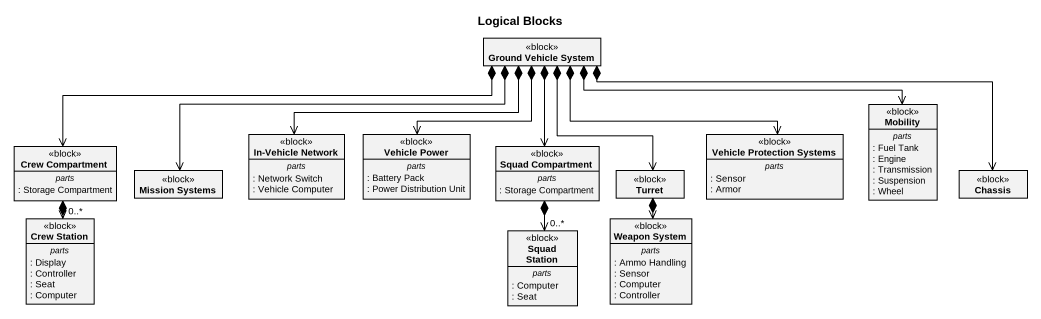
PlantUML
@startuml
title Logical Blocks
hide circle
hide empty members
class "Ground Vehicle System" as Ground_Vehicle_System <<block>>
class Mobility <<block>> {
  -- parts --
  : Fuel Tank
  : Engine
  : Transmission
  : Suspension
  : Wheel
}
class "Crew Compartment" as Crew_Compartment <<block>> {
  -- parts --
  : Storage Compartment
}
class "In-Vehicle Network" as In_Vehicle_Network <<block>> {
  -- parts --
  : Network Switch
  : Vehicle Computer
}
class "Vehicle Power" as Vehicle_Power <<block>> {
  -- parts --
  : Battery Pack
  : Power Distribution Unit
}
class "Squad Compartment" as Squad_Compartment <<block>> {
  -- parts --
  : Storage Compartment
}
class "Vehicle Protection Systems" as Vehicle_Protection_Systems <<block>> {
  -- parts --
  : Sensor
  : Armor
}
class "Mission Systems" as Mission_Systems <<block>>
class Turret <<block>>
class Chassis <<block>>
class "Crew Station" as Crew_Station <<block>> {
  -- parts --
  : Display
  : Controller
  : Seat
  : Computer
}
class "Squad Station" as Squad_Station <<block>> {
  -- parts --
  : Computer
  : Seat
}
class "Weapon System" as Weapon_System <<block>> {
  -- parts --
  : Ammo Handling
  : Sensor
  : Computer
  : Controller
}
Ground_Vehicle_System *-right-> Mobility
Ground_Vehicle_System *-left-> Crew_Compartment
Ground_Vehicle_System *-left-> In_Vehicle_Network
Ground_Vehicle_System *--> Vehicle_Power
Ground_Vehicle_System *--> Squad_Compartment
Ground_Vehicle_System *-right-> Vehicle_Protection_Systems
Ground_Vehicle_System *-left-> Mission_Systems
Ground_Vehicle_System *--> Turret
Ground_Vehicle_System *-right-> Chassis
Crew_Compartment *--> "0..*" Crew_Station
Squad_Compartment *--> "0..*" Squad_Station
Turret *--> Weapon_System
@enduml
